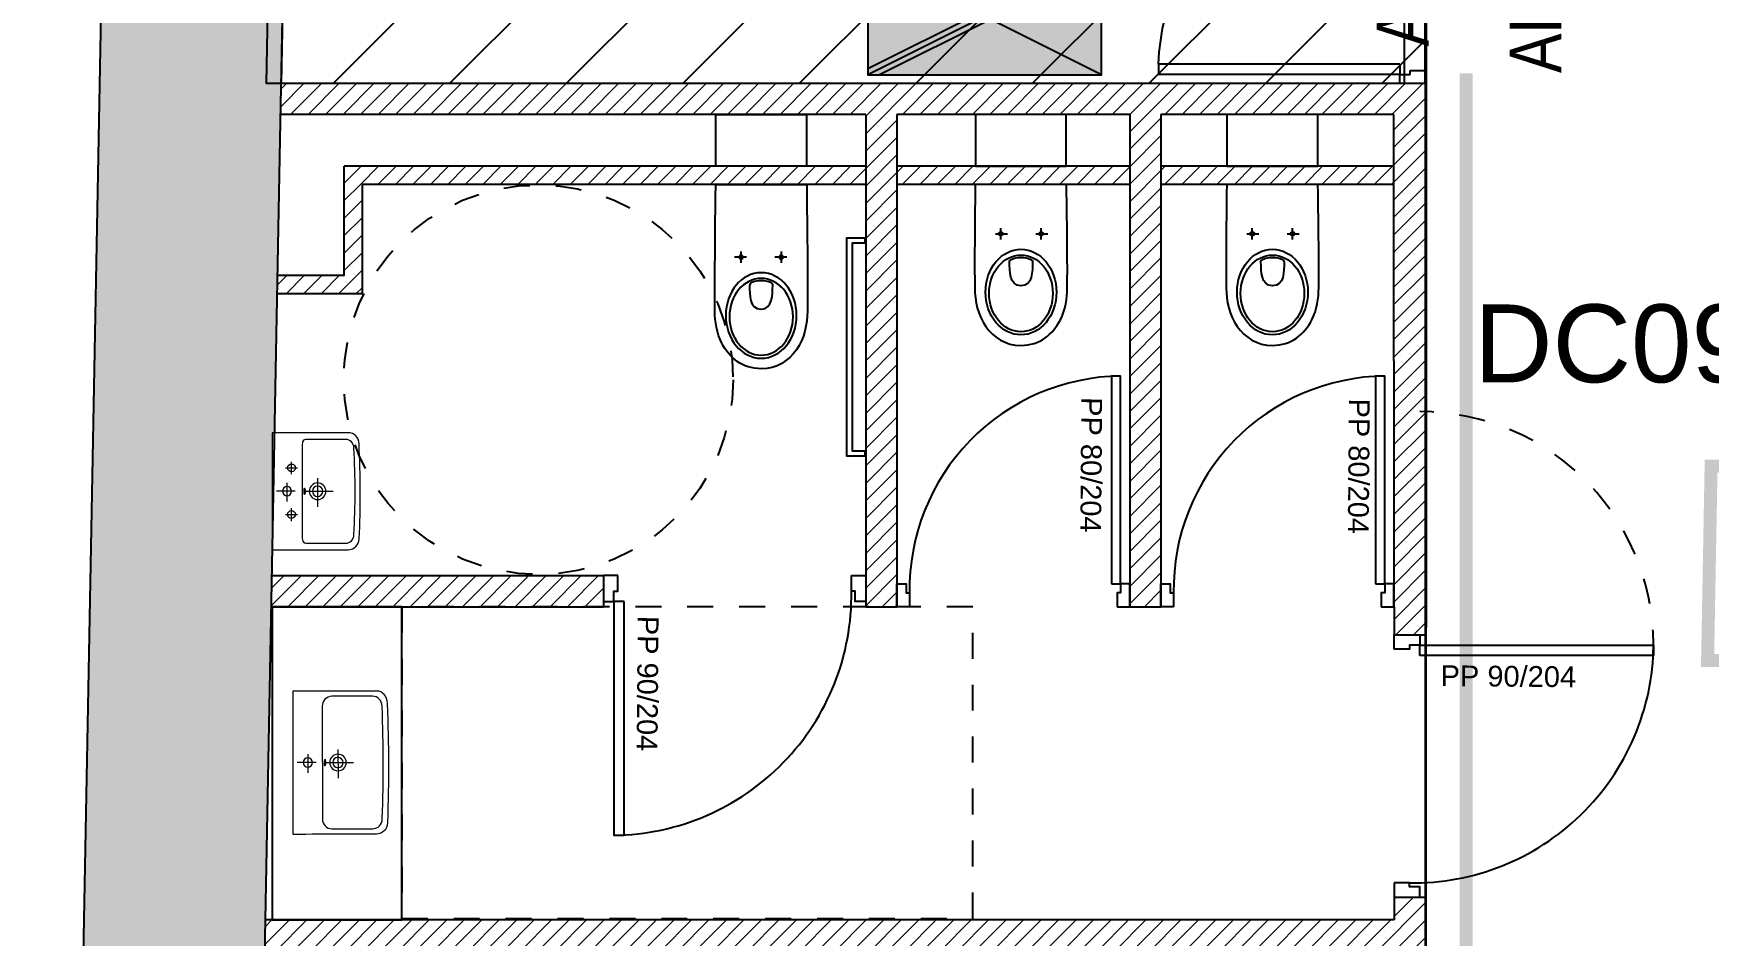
# Model space of a CAD drawing. Extents: x -28.9 to 23.3, y -8.4 to 57.6.
# Drawn here: x -16.51 to -10.06, y 3.81 to 7.28 of the extents above; entities that cross this region are included whole.
import ezdxf
from ezdxf import colors
from ezdxf.entities.mleader import LeaderData, LeaderLine
from ezdxf.math import Vec2, Vec3

# ---------------------------------------------------------------- set-up
doc = ezdxf.new("R2010")
doc.units = 0
doc.header["$LTSCALE"] = 0.001
for name, pattern in [('CACHE', [0.375, 0.25, -0.125]), ('CACHE2', [4.7625, 3.175, -1.5875]), ('CONTINU', [0]), ('DASHED', [0.75, 0.5, -0.25]), ('HIDDEN2', [0.1875, 0.125, -0.0625])]:
    doc.linetypes.add(name, pattern=pattern)
for name, color, linetype in [('01-STR_MACONNERIE_HACH', 252, 'Continuous'), ('02-CL HACH PLATRE', 6, 'Continuous'), ('A-Etiq_Mob', 7, 'Continuous'), ('A-Etiquettes', 7, 'Continuous'), ('A-legende', 7, 'Continuous'), ('A-MobilierAQ', 7, 'Continuous')]:
    doc.layers.add(name, color=color, linetype=linetype)
for name, color, linetype, true_color in [('A-Détails', 7, 'Continuous', 0x00a500), ('A-MOQUETTE', 7, 'Continuous', 0xe5ecff), ('A-PIC', 20, 'Continuous', 0xff3f00), ('A-projet', 7, 'Continuous', 0x5b6280)]:
    doc.layers.add(name, color=color, linetype=linetype, true_color=true_color)
doc.layers.add('A-portes', color=7, linetype='Continuous', lineweight=25)
doc.styles.add('ROMAND', font='romand', dxfattribs={"width": 0.7})
doc.styles.get("Standard").update_dxf_attribs({"font": 'ARIALN.TTF'})
doc.styles.add('Y_TXT_COT', font='arial.ttf', dxfattribs={"height": 0.2})

# ---------------------------------------------------------------- blocks, each defined once
blk = doc.blocks.new('WC hand 2')
at = {"linetype": 'Continuous'}
for points, knots in [([(-101.7106, 114.8236), (-101.6352, 114.8236), (-101.574, 114.7498), (-101.574, 114.6588), (-101.574, 114.6588), (-101.574, 114.5678), (-101.6352, 114.494), (-101.7106, 114.494), (-101.7106, 114.494), (-101.7861, 114.494), (-101.8472, 114.5678), (-101.8472, 114.6588), (-101.8472, 114.6588), (-101.8472, 114.7498), (-101.7861, 114.8236), (-101.7106, 114.8236)], [0, 0, 0, 0, 0.25, 0.25, 0.25, 0.25, 0.5, 0.5, 0.5, 0.5, 0.75, 0.75, 0.75, 0.75, 1, 1, 1, 1]), ([(-101.7105, 114.8642), (-101.7105, 114.8642), (-101.638, 114.8642), (-101.587, 114.8211), (-101.5589, 114.7658)], [0.5714286, 0.5714286, 0.5714286, 0.5714286, 0.5714286, 0.7142857, 0.7142857, 0.7142857, 0.7142857]), ([(-101.7106, 114.8116), (-101.6428, 114.8116), (-101.5879, 114.7454), (-101.5879, 114.6638), (-101.5879, 114.6638), (-101.5879, 114.5822), (-101.6428, 114.516), (-101.7106, 114.516), (-101.7106, 114.516), (-101.7783, 114.516), (-101.8332, 114.5822), (-101.8332, 114.6638), (-101.8332, 114.6638), (-101.8332, 114.7454), (-101.7783, 114.8116), (-101.7106, 114.8116)], [0, 0, 0, 0, 0.25, 0.25, 0.25, 0.25, 0.5, 0.5, 0.5, 0.5, 0.75, 0.75, 0.75, 0.75, 1, 1, 1, 1]), ([(-101.5589, 114.7658), (-101.5589, 114.7658), (-101.5393, 114.727), (-101.5325, 114.6818), (-101.5322, 114.6428)], [0.7142857, 0.7142857, 0.7142857, 0.7142857, 0.7142857, 0.8571429, 0.8571429, 0.8571429, 0.8571429]), ([(-101.8869, 114.2442), (-101.8869, 114.2442), (-101.8892, 114.4305), (-101.8895, 114.5368), (-101.8887, 114.6432)], [0.1428571, 0.1428571, 0.1428571, 0.1428571, 0.1428572, 0.2857143, 0.2857143, 0.2857143, 0.2857143]), ([(-101.6659, 114.5436), (-101.6658, 114.5395), (-101.6685, 114.5347), (-101.6723, 114.5331), (-101.6723, 114.5331), (-101.6843, 114.5281), (-101.6974, 114.525), (-101.7105, 114.525), (-101.7105, 114.525), (-101.7236, 114.525), (-101.7368, 114.528), (-101.7489, 114.5331), (-101.7489, 114.5331), (-101.7527, 114.5347), (-101.7554, 114.5396), (-101.7552, 114.5437), (-101.7552, 114.5437), (-101.7536, 114.5759), (-101.7566, 114.6346), (-101.7106, 114.6345), (-101.7106, 114.6345), (-101.6645, 114.6345), (-101.6665, 114.5782), (-101.6659, 114.5436)], [0, 0, 0, 0, 0.166667, 0.166667, 0.166667, 0.166667, 0.333333, 0.333333, 0.333333, 0.333333, 0.5, 0.5, 0.5, 0.5, 0.666667, 0.666667, 0.666667, 0.666667, 0.833333, 0.833333, 0.833333, 0.833333, 1, 1, 1, 1]), ([(-101.5322, 114.6428), (-101.5322, 114.6428), (-101.5314, 114.5366), (-101.5326, 114.4304), (-101.5352, 114.2442)], [0.8571429, 0.8571429, 0.8571429, 0.8571429, 0.8571429, 1, 1, 1, 1]), ([(-101.7881, 114.4416), (-101.784, 114.4416), (-101.7806, 114.4382), (-101.7806, 114.4341), (-101.7806, 114.4341), (-101.7806, 114.43), (-101.784, 114.4267), (-101.7881, 114.4267), (-101.7881, 114.4267), (-101.7922, 114.4267), (-101.7955, 114.43), (-101.7955, 114.4341), (-101.7955, 114.4341), (-101.7955, 114.4382), (-101.7922, 114.4416), (-101.7881, 114.4416)], [0, 0, 0, 0, 0.25, 0.25, 0.25, 0.25, 0.5, 0.5, 0.5, 0.5, 0.75, 0.75, 0.75, 0.75, 1, 1, 1, 1]), ([(-101.633, 114.4416), (-101.6289, 114.4416), (-101.6256, 114.4382), (-101.6256, 114.4341), (-101.6256, 114.4341), (-101.6256, 114.43), (-101.6289, 114.4267), (-101.633, 114.4267), (-101.633, 114.4267), (-101.6371, 114.4267), (-101.6405, 114.43), (-101.6405, 114.4341), (-101.6405, 114.4341), (-101.6405, 114.4382), (-101.6371, 114.4416), (-101.633, 114.4416)], [0, 0, 0, 0, 0.25, 0.25, 0.25, 0.25, 0.5, 0.5, 0.5, 0.5, 0.75, 0.75, 0.75, 0.75, 1, 1, 1, 1])]:
    blk.add_open_spline(points, degree=3, knots=knots, dxfattribs=at)
for points in [[(-101.846, 114.7909), (-101.8151, 114.8335), (-101.7716, 114.8642), (-101.7105, 114.8642)], [(-101.8887, 114.6432), (-101.8884, 114.6909), (-101.8771, 114.7482), (-101.846, 114.7909)], [(-101.5352, 114.2442), (-101.5352, 114.2442), (-101.8869, 114.2442), (-101.8869, 114.2442)]]:
    blk.add_open_spline(points, degree=3, dxfattribs=at)
at = {"linetype": 'DASHED'}
for points in [[(-101.809, 114.4339), (-101.809, 114.4339), (-101.7627, 114.4339), (-101.7627, 114.4339)], [(-101.7884, 114.4557), (-101.7884, 114.4557), (-101.7884, 114.4125), (-101.7884, 114.4125)], [(-101.6537, 114.4343), (-101.6537, 114.4343), (-101.6074, 114.4343), (-101.6074, 114.4343)], [(-101.6332, 114.4561), (-101.6332, 114.4561), (-101.6332, 114.4128), (-101.6332, 114.4128)]]:
    blk.add_open_spline(points, degree=3, dxfattribs=at)
blk = doc.blocks.new('WC HF')
blk.add_lwpolyline([(-0.1752, 0.035), (-0.1752, 0.235), (0.1752, 0.235), (0.1752, 0.035), (-0.1752, 0.035)])
at = {"rotation": 180.0036056120651}
blk.add_blockref('WC hand 2', (-101.7183, 114.2028), dxfattribs=at)
blk = doc.blocks.new('wc PMR')
for points in [[(-0.4001, 0.2411), (-0.4001, 0.2611), (-0.3501, 0.2611), (-0.3501, 1.0611), (-0.4001, 1.0611), (-0.4001, 1.0811), (-0.3301, 1.0811), (-0.3301, 0.2411), (-0.4001, 0.2411)], [(0.1752, -0.035), (0.1752, -0.235), (-0.1753, -0.235), (-0.1753, -0.035), (0.1752, -0.035)]]:
    blk.add_lwpolyline(points)
for points in [[(-0.1356, 0.6717), (-0.1047, 0.7143), (-0.0611, 0.745), (-0.0001, 0.745)], [(-0.1783, 0.5239), (-0.1779, 0.5716), (-0.1666, 0.629), (-0.1356, 0.6717)], [(-0.078, 0.3365), (-0.078, 0.3365), (-0.078, 0.2933), (-0.078, 0.2933)], [(0.0773, 0.3369), (0.0773, 0.3369), (0.0773, 0.2936), (0.0773, 0.2936)], [(-0.0985, 0.3147), (-0.0985, 0.3147), (-0.0522, 0.3147), (-0.0522, 0.3147)], [(0.0568, 0.3151), (0.0568, 0.3151), (0.1031, 0.3151), (0.1031, 0.3151)], [(0.1752, 0.035), (0.1752, 0.035), (-0.1754, 0.035), (-0.1754, 0.035)]]:
    blk.add_open_spline(points, degree=3)
for points, knots in [([(-0.0001, 0.745), (-0.0001, 0.745), (0.0724, 0.7449), (0.1234, 0.7019), (0.1515, 0.6466)], [0.5714286, 0.5714286, 0.5714286, 0.5714286, 0.5714286, 0.7142857, 0.7142857, 0.7142857, 0.7142857]), ([(-0.0002, 0.7044), (0.0752, 0.7044), (0.1364, 0.6306), (0.1364, 0.5396), (0.1364, 0.5396), (0.1364, 0.4486), (0.0753, 0.3748), (-0.0002, 0.3748), (-0.0002, 0.3748), (-0.0756, 0.3748), (-0.1368, 0.4486), (-0.1368, 0.5396), (-0.1368, 0.5396), (-0.1368, 0.6306), (-0.0756, 0.7044), (-0.0002, 0.7044)], [0, 0, 0, 0, 0.25, 0.25, 0.25, 0.25, 0.5, 0.5, 0.5, 0.5, 0.75, 0.75, 0.75, 0.75, 1, 1, 1, 1]), ([(-0.0001, 0.6924), (0.0676, 0.6924), (0.1225, 0.6262), (0.1225, 0.5446), (0.1225, 0.5446), (0.1225, 0.463), (0.0676, 0.3968), (-0.0001, 0.3968), (-0.0001, 0.3968), (-0.0678, 0.3968), (-0.1227, 0.463), (-0.1228, 0.5446), (-0.1228, 0.5446), (-0.1228, 0.6262), (-0.0678, 0.6924), (-0.0001, 0.6924)], [0, 0, 0, 0, 0.25, 0.25, 0.25, 0.25, 0.5, 0.5, 0.5, 0.5, 0.75, 0.75, 0.75, 0.75, 1, 1, 1, 1]), ([(0.1515, 0.6466), (0.1515, 0.6466), (0.1711, 0.6078), (0.178, 0.5626), (0.1783, 0.5236)], [0.7142857, 0.7142857, 0.7142857, 0.7142857, 0.7142857, 0.8571429, 0.8571429, 0.8571429, 0.8571429]), ([(-0.1754, 0.035), (-0.1754, 0.035), (-0.1787, 0.3113), (-0.1791, 0.4176), (-0.1783, 0.5239)], [0.1428571, 0.1428571, 0.1428571, 0.1428571, 0.1428572, 0.2857143, 0.2857143, 0.2857143, 0.2857143]), ([(0.1783, 0.5236), (0.1783, 0.5236), (0.179, 0.4174), (0.1779, 0.3112), (0.1752, 0.035)], [0.8571429, 0.8571429, 0.8571429, 0.8571429, 0.8571429, 1, 1, 1, 1]), ([(0.0445, 0.4244), (0.0446, 0.4203), (0.0419, 0.4154), (0.0382, 0.4139), (0.0382, 0.4139), (0.0262, 0.4089), (0.013, 0.4058), (0, 0.4058), (0, 0.4058), (-0.0131, 0.4058), (-0.0264, 0.4088), (-0.0385, 0.4139), (-0.0385, 0.4139), (-0.0423, 0.4155), (-0.045, 0.4204), (-0.0447, 0.4245), (-0.0447, 0.4245), (-0.0432, 0.4567), (-0.0461, 0.5154), (-0.0001, 0.5153), (-0.0001, 0.5153), (0.0459, 0.5153), (0.0439, 0.459), (0.0445, 0.4244)], [0, 0, 0, 0, 0.166667, 0.166667, 0.166667, 0.166667, 0.333333, 0.333333, 0.333333, 0.333333, 0.5, 0.5, 0.5, 0.5, 0.666667, 0.666667, 0.666667, 0.666667, 0.833333, 0.833333, 0.833333, 0.833333, 1, 1, 1, 1]), ([(-0.0776, 0.3223), (-0.0735, 0.3223), (-0.0702, 0.319), (-0.0702, 0.3149), (-0.0702, 0.3149), (-0.0702, 0.3108), (-0.0735, 0.3074), (-0.0776, 0.3074), (-0.0776, 0.3074), (-0.0817, 0.3074), (-0.0851, 0.3108), (-0.0851, 0.3149), (-0.0851, 0.3149), (-0.0851, 0.319), (-0.0817, 0.3223), (-0.0776, 0.3223)], [0, 0, 0, 0, 0.25, 0.25, 0.25, 0.25, 0.5, 0.5, 0.5, 0.5, 0.75, 0.75, 0.75, 0.75, 1, 1, 1, 1]), ([(0.0775, 0.3223), (0.0816, 0.3223), (0.0849, 0.319), (0.0849, 0.3149), (0.0849, 0.3149), (0.0849, 0.3108), (0.0816, 0.3074), (0.0775, 0.3074), (0.0775, 0.3074), (0.0733, 0.3074), (0.07, 0.3108), (0.07, 0.3149), (0.07, 0.3149), (0.07, 0.319), (0.0733, 0.3223), (0.0775, 0.3223)], [0, 0, 0, 0, 0.25, 0.25, 0.25, 0.25, 0.5, 0.5, 0.5, 0.5, 0.75, 0.75, 0.75, 0.75, 1, 1, 1, 1])]:
    blk.add_open_spline(points, degree=3, knots=knots)
blk = doc.blocks.new('Xref-R1-2018-11')
at = {"layer": '01-STR_MACONNERIE_HACH'}
h = blk.add_hatch(color=256, dxfattribs=at)
h.dxf.hatch_style = 1
h.paths.add_polyline_path([(-9.9079, 6.5986), (-9.8547, 6.5982), (-9.8543, 6.6582), (-9.9043, 6.6585), (-9.9023, 6.9761), (-10.8947, 6.9824), (-10.8967, 6.6649), (-10.9467, 6.6652), (-10.9471, 6.6052), (-10.8943, 6.6049), (-10.8705, 6.3609), (-9.9349, 6.3549)])
h.paths.add_polyline_path([(-6.9594, 6.9572), (-8.5844, 6.9676), (-8.5864, 6.6501), (-8.6364, 6.6504), (-8.6368, 6.5904), (-8.5841, 6.5901), (-8.5602, 6.3461), (-6.992, 6.3361), (-6.965, 6.5797), (-6.9118, 6.5794), (-6.9114, 6.6394), (-6.9614, 6.6397)])
h.paths.add_polyline_path([(-3.9843, 6.9382), (-5.6415, 6.9488), (-5.6435, 6.6313), (-5.6935, 6.6316), (-5.6939, 6.5716), (-5.6412, 6.5713), (-5.6173, 6.3273), (-4.0169, 6.317), (-3.99, 6.5607), (-3.9367, 6.5604), (-3.9364, 6.6204), (-3.9864, 6.6207)])
h.paths.add_polyline_path([(-1.6714, 6.9234), (-2.6665, 6.9298), (-2.6685, 6.6123), (-2.7185, 6.6126), (-2.7189, 6.5526), (-2.6661, 6.5522), (-2.6423, 6.3082), (-1.704, 6.3022), (-1.677, 6.5459), (-1.6238, 6.5456), (-1.6234, 6.6056), (-1.6734, 6.6059)])
h.paths.add_polyline_path([(1.2391, 6.9048), (-0.3535, 6.915), (-0.3555, 6.5975), (-0.4055, 6.5978), (-0.4059, 6.5378), (-0.3532, 6.5375), (-0.3294, 6.2934), (1.2351, 6.2834), (1.2366, 6.5273), (1.2866, 6.527), (1.287, 6.587), (1.237, 6.5873)])
h.paths.add_polyline_path([(4.2613, 4.563), (4.0393, 4.878), (3.7941, 4.7052), (3.7437, 4.6696), (3.4414, 4.4566), (3.7374, 4.0365), (4.1422, 3.9277), (4.1734, 4.0436), (4.1251, 4.0566)])
h.paths.add_polyline_path([(6.4828, 4.6253), (6.3626, 4.8262), (6.4048, 4.8588), (6.368, 4.9062), (6.3372, 4.8824), (6.2044, 5.0537), (5.3291, 4.3754), (5.2181, 4.3882), (5.0613, 3.8049), (5.013, 3.8178), (4.9819, 3.702), (5.2116, 3.6402)])
edge = h.paths.add_edge_path()
edge.add_line((8.8998, 6.4983), (8.8988, 6.5))
edge.add_line((8.8988, 6.5), (11.0135, 3.6771))
edge.add_arc((11.3803, 2.3662), 1.3612, 46.88516, 105.63257, ccw=False)
edge.add_line((12.3107, 3.3599), (9.1783, 7.5308))
edge.add_line((9.1783, 7.5308), (8.6276, 7.1267))
edge.add_line((8.6276, 7.1267), (8.7221, 7.0047))
edge.add_line((8.7221, 7.0047), (7.5965, 6.1325))
edge.add_line((7.5965, 6.1325), (7.7293, 5.9611))
edge.add_line((7.7293, 5.9611), (7.698, 5.9369))
edge.add_line((7.698, 5.9369), (7.7348, 5.8895))
edge.add_line((7.7348, 5.8895), (7.7825, 5.9264))
edge.add_line((7.7825, 5.9264), (7.947, 5.7599))
edge.add_line((7.947, 5.7599), (8.5107, 6.1968))
edge.add_line((8.5107, 6.1968), (8.5095, 6.1984))
edge.add_line((8.5095, 6.1984), (8.5108, 6.1969))
edge.add_line((8.5108, 6.1969), (8.8998, 6.4983))
edge = h.paths.add_edge_path()
edge.add_line((12.594, 2.9826), (12.3107, 3.3599))
edge.add_arc((11.3803, 2.3662), 1.3612, 46.88516, 105.63257)
edge.add_line((11.0135, 3.6771), (12.5352, 1.6457))
edge.add_arc((11.3803, 2.3662), 1.3612, 328.04267, 359.26904)
edge.add_arc((11.3803, 2.3662), 1.3612, 359.26904, 386.92775)
edge = h.paths.add_edge_path()
edge.add_arc((11.3803, 2.3662), 1.3612, -0.73096, 26.92775, ccw=False)
edge.add_arc((11.3803, 2.3662), 1.3612, 328.04267, 359.26904, ccw=False)
edge.add_line((12.5352, 1.6457), (16.884, -4.1595))
edge.add_line((16.884, -4.1595), (16.1904, -4.6804))
edge.add_line((16.1904, -4.6804), (16.2944, -4.8341))
edge.add_line((16.2944, -4.8341), (16.2458, -4.8706))
edge.add_line((16.2458, -4.8706), (16.2818, -4.9185))
edge.add_line((16.2818, -4.9185), (16.3361, -4.8777))
edge.add_line((16.3361, -4.8777), (16.4203, -4.9898))
edge.add_line((16.4203, -4.9898), (16.932, -4.6055))
edge.add_line((16.932, -4.6055), (17.1197, -4.6902))
edge.add_line((17.1197, -4.6902), (17.9104, -4.0965))
edge.add_line((17.9104, -4.0965), (12.594, 2.9826))
h.paths.add_polyline_path([(14.898, -6.1331), (15.4052, -5.7522), (15.321, -5.6401), (15.3753, -5.5993), (15.3393, -5.5513), (15.2911, -5.5876), (15.286, -5.5815), (15.1725, -5.4448), (14.0287, -6.3038), (14.155, -6.4832), (14.1064, -6.5197), (14.1425, -6.5676), (14.1968, -6.5268), (14.3689, -6.7561), (14.4424, -6.7009), (14.4957, -6.772), (14.616, -6.6817), (14.6553, -6.734), (14.8855, -6.5612), (14.7928, -6.4377), (14.9377, -6.3289)])
h.paths.add_polyline_path([(13.3381, -7.6413), (13.2848, -7.5703), (13.409, -7.477), (13.2369, -7.2477), (13.2912, -7.2069), (13.2552, -7.159), (13.207, -7.1952), (13.0693, -7.0231), (12.0278, -7.8065), (12.1544, -7.9862), (12.1058, -8.0227), (12.1418, -8.0707), (12.1962, -8.0299), (12.3681, -8.2587), (12.5358, -8.1328), (12.5892, -8.2038), (12.8542, -8.0048), (12.8935, -8.0571), (13.1093, -7.8951), (13.07, -7.8427)])
h.paths.add_polyline_path([(11.2287, -8.7564), (11.283, -8.7156), (11.247, -8.6676), (11.1988, -8.7039), (11.06, -8.5304), (10.0749, -9.2731), (10.0749, -9.2731), (10.0653, -9.2803), (10.1905, -9.4582), (10.1199, -9.5112), (10.156, -9.5592), (10.2103, -9.5184), (10.3836, -9.7491), (10.5241, -9.6436), (10.5775, -9.7146), (10.8405, -9.5171), (10.8798, -9.5694), (11.0956, -9.4074), (11.0563, -9.355), (11.3304, -9.1492), (11.277, -9.0781), (11.4006, -8.9853)])
h.paths.add_polyline_path([(9.2725, -10.5835), (9.4124, -10.4784), (9.2391, -10.2477), (9.2934, -10.2069), (9.2574, -10.1589), (9.1872, -10.2117), (9.0513, -10.0418), (8.1252, -10.7373), (8.2507, -10.9182), (8.1842, -10.9682), (8.2202, -11.0161), (8.2746, -10.9753), (8.4463, -11.204), (8.5752, -11.1071), (8.6286, -11.1782), (8.8718, -10.9956), (8.9111, -11.0479), (9.1269, -10.8859), (9.0876, -10.8335), (9.3259, -10.6545)])
h.paths.add_polyline_path([(7.3912, -11.9963), (7.5006, -11.9142), (7.3289, -11.6855), (7.3832, -11.6448), (7.3472, -11.5968), (7.281, -11.6465), (7.1435, -11.4746), (6.3233, -12.0905), (6.4525, -12.2767), (6.3735, -12.3361), (6.4095, -12.384), (6.4638, -12.3433), (6.6317, -12.5667), (6.6939, -12.52), (6.7473, -12.5911), (6.9904, -12.4085), (7.0298, -12.4608), (7.2456, -12.2987), (7.2062, -12.2464), (7.4446, -12.0674)])
h.paths.add_polyline_path([(5.6249, -13.3229), (5.6781, -13.2829), (5.5103, -13.0594), (5.5646, -13.0186), (5.5286, -12.9706), (5.4496, -13.0299), (5.308, -12.853), (5.0721, -13.0302), (4.5022, -13.0229), (4.4995, -13.2355), (4.4495, -13.2349), (4.4488, -13.2949), (4.4987, -13.2955), (4.4948, -13.6023), (4.7391, -13.6054), (4.7378, -13.704), (4.8992, -13.7061), (4.8984, -13.7758), (5.2994, -13.7809), (5.621, -13.5394), (5.6048, -13.469), (5.6878, -13.4067)])
h.paths.add_polyline_path([(3.3163, -13.0078), (2.4349, -12.9966), (2.4323, -13.1997), (2.3823, -13.1991), (2.3816, -13.2591), (2.4315, -13.2597), (2.4275, -13.5759), (2.5342, -13.5773), (2.5334, -13.6459), (2.7266, -13.6484), (2.7258, -13.7117), (2.9974, -13.7152), (2.9982, -13.6518), (3.1803, -13.6542), (3.1811, -13.5855), (3.3089, -13.5871), (3.3128, -13.2804), (3.3628, -13.281), (3.3636, -13.221), (3.3136, -13.2204)])
h.paths.add_polyline_path([(1.2489, -12.9814), (-0.6014, -12.9578), (-0.6289, -13.1654), (-0.697, -13.1645), (-0.6964, -13.2245), (-0.6478, -13.2251), (-0.6518, -13.5366), (-0.6146, -13.5371), (-0.6155, -13.6057), (-0.4283, -13.6081), (-0.4291, -13.6715), (-0.1553, -13.675), (-0.1545, -13.6116), (0.0332, -13.614), (0.0345, -13.5097), (0.5318, -13.516), (0.5305, -13.6204), (0.7014, -13.6225), (0.7006, -13.6859), (0.9641, -13.6893), (0.9649, -13.6259), (1.1422, -13.6282), (1.1431, -13.5595), (1.2416, -13.5608), (1.2456, -13.2446), (1.2956, -13.2452), (1.2963, -13.1852), (1.2464, -13.1846)])
h.paths.add_polyline_path([(-2.051, -12.9393), (-2.894, -12.9286), (-2.9234, -13.1503), (-2.9915, -13.1494), (-2.9923, -13.2094), (-2.9423, -13.21), (-2.9461, -13.5073), (-2.8104, -13.5091), (-2.8113, -13.5777), (-2.6251, -13.5801), (-2.6259, -13.6435), (-2.3569, -13.6469), (-2.3561, -13.5835), (-2.1592, -13.586), (-2.1583, -13.5174), (-2.0358, -13.519), (-2.0318, -13.2075), (-1.9629, -13.2084), (-1.9621, -13.1484), (-2.0288, -13.1475)])
h.paths.add_polyline_path([(-4.3499, -13.1921), (-4.2574, -13.1933), (-4.2566, -13.1333), (-4.3233, -13.1324), (-4.347, -12.91), (-5.9186, -12.89), (-5.9511, -13.1353), (-6.0192, -13.1344), (-6.02, -13.1944), (-5.97, -13.195), (-5.9717, -13.3223), (-5.41, -13.3295), (-5.4119, -13.4759), (-5.3505, -13.4767), (-5.3516, -13.5665), (-5.099, -13.5697), (-5.1, -13.6461), (-4.784, -13.6502), (-4.7831, -13.5737), (-4.5202, -13.5771), (-4.519, -13.4873), (-4.3537, -13.4894)])
h.paths.add_polyline_path([(-10.3349, -12.8336), (-11.1808, -12.8229), (-11.2133, -13.0681), (-11.2814, -13.0673), (-11.2822, -13.1273), (-11.2323, -13.1279), (-11.2362, -13.4341), (-11.0899, -13.436), (-11.0909, -13.5137), (-10.8922, -13.5162), (-10.893, -13.5758), (-10.6219, -13.5792), (-10.6211, -13.5197), (-10.4225, -13.5222), (-10.4215, -13.4445), (-10.2967, -13.4461), (-10.2928, -13.1399), (-10.2428, -13.1405), (-10.242, -13.0805), (-10.3087, -13.0797)])
edge = h.paths.add_edge_path()
edge.add_line((2.5716, 5.6909), (3.1695, 6.1123))
edge.add_line((3.1695, 6.1123), (3.0138, 6.3333))
edge.add_arc((1.8436, 5.4114), 1.4897, 38.23232, 77.61848)
edge.add_line((2.1631, 6.8664), (2.163, 6.8989))
edge.add_line((2.163, 6.8989), (1.9782, 6.9001))
edge.add_line((1.9782, 6.9001), (1.9761, 6.5826))
edge.add_line((1.9761, 6.5826), (1.9261, 6.5829))
edge.add_line((1.9261, 6.5829), (1.9257, 6.5229))
edge.add_line((1.9257, 6.5229), (1.9757, 6.5226))
edge.add_line((1.9757, 6.5226), (1.9742, 6.2787))
edge.add_line((1.9742, 6.2787), (2.1582, 6.2775))
edge.add_line((2.1582, 6.2775), (2.5716, 5.6909))
h.paths.add_polyline_path([(-13.5351, -3.4062), (-13.5351, -4.4062)], flags=17)
h.paths.add_polyline_path([(-13.5351, -3.4062), (-12.9038, -3.4062), (-12.8388, 0.0746), (-12.8359, 0.23), (-12.8289, 0.6049), (-12.8252, 0.8044), (-12.7212, 6.3727), (-12.2452, 6.3697), (-12.2182, 6.6133), (-12.165, 6.613), (-12.1646, 6.673), (-12.2146, 6.6733), (-12.2125, 6.9908), (-12.9153, 6.9953), (-12.913, 7.3501), (-13.403, 7.3532), (-13.7905, -13.4015), (-13.2871, -13.4079), (-13.2881, -13.4856), (-13.1001, -13.488), (-13.1009, -13.5476), (-12.8417, -13.5509), (-12.8117, -13.4917), (-12.6419, -13.4939), (-12.6405, -13.3837), (-12.6008, -13.3842), (-12.5973, -13.1105), (-12.5473, -13.1111), (-12.5465, -13.0511), (-12.6132, -13.0503), (-12.6395, -12.8042), (-13.0792, -12.7986), (-12.9225, -4.4062), (-13.5351, -4.4062)])
at = {"layer": '02-CL HACH PLATRE', "lineweight": 13, "transparency": 33554687}
h = blk.add_hatch(dxfattribs=at)
h.set_pattern_fill('ANSI31', color=256, scale=0.015)
h.paths.add_polyline_path([(-8.4282, 0.2228), (-8.5487, 0.2228), (-11.2256, 0.2228), (-11.2272, 0.1028), (-11.162, 0.1028), (-11.162, 0.1028), (-10.8116, 0.1028), (-10.5842, 0.1028), (-10.5842, -1.794), (-10.4642, -1.794), (-10.4642, -0.1672), (-10.4642, 0.1028), (-9.5664, 0.1028), (-9.5664, -1.794), (-9.4464, -1.794), (-9.4464, -0.1672), (-9.4464, 0.1028), (-9.1926, 0.1028), (-9.1926, 0.1028), (-8.8421, 0.1028), (-8.5487, 0.1028), (-8.5485, -1.794), (-8.5485, -1.9021), (-8.4485, -1.9021), (-8.4282, -1.9021)])
h.paths.add_polyline_path([(-11.2256, 0.2228), (-12.836, 0.2228), (-12.8381, 0.1028), (-11.2272, 0.1028)])
h = blk.add_hatch(dxfattribs=at)
h.set_pattern_fill('ANSI31', color=256, scale=0.015)
edge = h.paths.add_edge_path()
edge.add_spline(control_points=[(-10.1621, -0.1672), (-10.1621, -0.1672), (-10.1621, -0.1672), (-10.1621, -0.1672), (-10.1621, -0.1672)], knot_values=[0.142857, 0.142857, 0.142857, 0.142857, 0.142859, 0.14286, 0.14286, 0.14286, 0.14286], degree=3, periodic=0)
edge.add_spline(control_points=[(-10.1621, -0.1672), (-10.1621, -0.1672), (-10.0742, -0.1672), (-9.9863, -0.1672)], knot_values=[0.071429, 0.071429, 0.071429, 0.071429, 0.142857, 0.142857, 0.142857, 0.142857], degree=3, periodic=0)
edge.add_line((-10.1603, -0.1672), (-9.5664, -0.1672))
edge.add_line((-9.5664, -0.1672), (-9.5664, -0.0972))
edge.add_line((-9.5664, -0.0972), (-10.4642, -0.0972))
edge.add_line((-10.4642, -0.0972), (-10.4642, -0.1672))
edge.add_line((-10.4642, -0.1672), (-10.1621, -0.1672))
h.paths.add_polyline_path([(-10.5842, -0.0972), (-10.8116, -0.0972), (-10.8116, -0.0972), (-11.1621, -0.0972), (-11.2297, -0.0972), (-11.2306, -0.1672), (-10.5842, -0.1672)])
h.paths.add_polyline_path([(-8.5486, -0.0972), (-9.4464, -0.0972), (-9.4464, -0.1672), (-8.5486, -0.1672)])
h.paths.add_polyline_path([(-12.5933, -0.0972), (-12.5933, -0.1672), (-11.2306, -0.1672), (-11.2297, -0.0972)])
h = blk.add_hatch(dxfattribs=at)
h.set_pattern_fill('ANSI31', color=256, scale=0.015)
h.paths.add_polyline_path([(-12.5233, -0.1672), (-12.5933, -0.1672), (-12.5933, -0.5172), (-12.8499, -0.5172), (-12.8512, -0.5872), (-12.5233, -0.5872)])
h = blk.add_hatch(dxfattribs=at)
h.set_pattern_fill('ANSI31', color=256, scale=0.015)
h.paths.add_polyline_path([(-11.5942, -1.674), (-12.8715, -1.674), (-12.8737, -1.794), (-11.5942, -1.794)])
h = blk.add_hatch(dxfattribs=at)
h.set_pattern_fill('ANSI31', color=256, scale=0.015)
h.paths.add_polyline_path([(-8.4282, -2.9121), (-8.5485, -2.9121), (-8.5485, -3.0001), (-11.2668, -3.0001), (-11.2683, -3.1201), (-8.5485, -3.1201), (-8.5485, -3.2472), (-8.4485, -3.2472), (-8.4283, -3.2472)])
h.paths.add_polyline_path([(-11.2668, -3.0001), (-12.3715, -3.0001), (-12.8962, -3.0001), (-12.8985, -3.1188), (-12.8985, -3.1201), (-11.2683, -3.1201)])
for p, q in [((-13.403, 7.3532), (-13.7905, -13.4015)), ((-12.836, 0.2228), (-8.4282, 0.2228)), ((-8.5487, 0.2228), (-8.4287, 0.2228)), ((-8.5082, 0.2228), (-8.4282, 0.2228)), ((-8.4282, 0.2228), (-8.4282, -1.794)), ((-8.4282, 0.2228), (-8.4282, -1.1359)), ((-8.4282, 0.2228), (-8.4282, 0.1028)), ((-12.9038, -3.4062), (-12.8388, 0.0746)), ((-10.5842, 0.1028), (-12.8383, 0.1028)), ((-9.5664, 0.1028), (-10.4642, 0.1028)), ((-8.5487, 0.1028), (-9.4464, 0.1028)), ((-8.5485, -1.794), (-8.5487, 0.1028)), ((-10.5842, -0.0972), (-12.5933, -0.0972)), ((-9.5664, -0.0972), (-10.4642, -0.0972)), ((-8.5487, -0.0972), (-9.4464, -0.0972)), ((-10.5842, -0.1672), (-12.5233, -0.1672)), ((-9.5664, -0.1672), (-10.4642, -0.1672)), ((-8.5477, -0.1672), (-9.4464, -0.1672))]:
    blk.add_line(p, q)
blk.add_lwpolyline([(-12.8388, 0.0746), (-12.8252, 0.8044)])
at = {"linetype": 'Continuous'}
for points in [[(-10.5842, 0.1028), (-10.5842, -1.794)], [(-10.4642, 0.1028), (-10.4642, -1.794)], [(-9.5664, 0.1028), (-9.5664, -1.794)], [(-9.4464, 0.1028), (-9.4464, -1.794)], [(-12.8499, -0.5172), (-12.5933, -0.5172), (-12.5933, -0.0972), (-12.5933, -0.0972)], [(-12.8512, -0.5872), (-12.5233, -0.5872), (-12.5233, -0.1672)], [(-12.8715, -1.674), (-11.5942, -1.674)], [(-11.5942, -1.674), (-11.5942, -1.794)], [(-12.8715, -1.794), (-11.5942, -1.794)], [(-12.3715, -1.794), (-12.8715, -1.794), (-12.8715, -3.0001), (-12.3715, -3.0001), (-12.3715, -1.794)], [(-10.5842, -1.794), (-10.4642, -1.794)], [(-9.5664, -1.794), (-9.4464, -1.794)], [(-8.5485, -1.794), (-8.5485, -1.9021)], [(-8.4282, -1.794), (-8.4282, -1.9021)], [(-8.5485, -1.9021), (-8.4282, -1.9021)], [(-8.5485, -2.9121), (-8.5485, -3.0001)], [(-8.5485, -2.9121), (-8.4282, -2.9121)], [(-8.4282, -2.9121), (-8.4283, -3.2472)], [(-8.5485, -3.0001), (-12.8962, -3.0001)]]:
    blk.add_lwpolyline(points, dxfattribs=at)
at = {"linetype": 'CONTINU'}
for points in [[(-9.6376, -1.7051), (-9.602, -1.7051), (-9.602, -0.9051), (-9.6376, -0.9051)], [(-8.6198, -1.7051), (-8.5842, -1.7051), (-8.5842, -0.9051), (-8.6198, -0.9051)], [(-11.5392, -1.674), (-11.5942, -1.674), (-11.5942, -1.774), (-11.5542, -1.774), (-11.5542, -1.734), (-11.5392, -1.734), (-11.5392, -1.674)], [(-10.6392, -1.674), (-10.5842, -1.674), (-10.5842, -1.774), (-10.6242, -1.774), (-10.6242, -1.734), (-10.6392, -1.734), (-10.6392, -1.674)], [(-10.4153, -1.794), (-10.4642, -1.794), (-10.4642, -1.7051), (-10.4287, -1.7051), (-10.4287, -1.7407), (-10.4153, -1.7407), (-10.4153, -1.794)], [(-9.6153, -1.794), (-9.5664, -1.794), (-9.5664, -1.7051), (-9.602, -1.7051), (-9.602, -1.7407), (-9.6153, -1.7407), (-9.6153, -1.794)], [(-9.3976, -1.794), (-9.4464, -1.794), (-9.4464, -1.7051), (-9.4109, -1.7051), (-9.4109, -1.7407), (-9.3976, -1.7407), (-9.3976, -1.794)], [(-8.5976, -1.794), (-8.5487, -1.794), (-8.5487, -1.7051), (-8.5842, -1.7051), (-8.5842, -1.7407), (-8.5976, -1.7407), (-8.5976, -1.794)], [(-11.5142, -1.774), (-11.5542, -1.774), (-11.5542, -2.674), (-11.5142, -2.674)], [(-8.5485, -1.9571), (-8.5485, -1.9021), (-8.4485, -1.9021), (-8.4485, -1.9421), (-8.4885, -1.9421), (-8.4885, -1.9571), (-8.5485, -1.9571)], [(-8.4485, -1.9821), (-8.4485, -1.9421), (-7.5485, -1.9421), (-7.5485, -1.9821)], [(-8.5485, -2.8571), (-8.5485, -2.9121), (-8.4485, -2.9121), (-8.4485, -2.8721), (-8.4885, -2.8721), (-8.4885, -2.8571), (-8.5485, -2.8571)]]:
    blk.add_lwpolyline(points, close=True, dxfattribs=at)
at = {"color": 6, "linetype": 'HIDDEN2'}
blk.add_lwpolyline([(-12.3715, -2.994), (-10.1715, -2.994), (-10.1715, -1.794), (-12.3715, -1.794), (-12.3715, -2.994)], dxfattribs=at)
blk.add_circle((-11.8452, -0.9192), 0.75, dxfattribs=at)
at = {"linetype": 'CONTINU'}
for centre, radius, start, end in [((-9.5924, -1.728), 0.823, 90.66487, 180.8794), ((-8.5747, -1.728), 0.823, 90.66487, 180.8794), ((-11.565, -1.7482), 0.9259, 270.66487, 0.8794), ((-8.4742, -1.9314), 0.9259, 269.1206, 359.33513)]:
    blk.add_arc(centre, radius, start, end, dxfattribs=at)
at = {"linetype": 'HIDDEN2', "ltscale": 1.2}
blk.add_arc((-8.4485, -1.9421), 0.9, 357.45268, 90, dxfattribs=at)
at = {"lineweight": 18}
for centre, major_axis in [((-12.7964, -1.259), (-0.015, 0)), ((-12.7966, -1.4384), (0, -0.015))]:
    blk.add_ellipse(centre, major_axis=major_axis, ratio=1, dxfattribs=at)
for points, knots in [([(-12.8715, -1.574), (-12.8715, -1.574), (-12.8715, -1.1238), (-12.8715, -1.1238), (-12.8715, -1.1238), (-12.8715, -1.1238), (-12.5783, -1.1237), (-12.5783, -1.1237), (-12.5783, -1.1237), (-12.5552, -1.1237), (-12.5363, -1.1416), (-12.5363, -1.1653), (-12.5363, -1.1653), (-12.5298, -1.2876), (-12.5296, -1.41), (-12.5358, -1.5324), (-12.5358, -1.5324), (-12.537, -1.5555), (-12.555, -1.574), (-12.5784, -1.574), (-12.5784, -1.574), (-12.5784, -1.574), (-12.8715, -1.574), (-12.8715, -1.574)], [0, 0, 0, 0, 0.142857, 0.142857, 0.142857, 0.142867, 0.285714, 0.285714, 0.285714, 0.285724, 0.428571, 0.428571, 0.428571, 0.428581, 0.571429, 0.571429, 0.571429, 0.571439, 0.714286, 0.714286, 0.714286, 0.714296, 1, 1, 1, 1]), ([(-12.7556, -1.5313), (-12.7556, -1.5313), (-12.7556, -1.1711), (-12.7556, -1.1711), (-12.7556, -1.1711), (-12.7556, -1.1506), (-12.7484, -1.1491), (-12.7332, -1.1491), (-12.7332, -1.1491), (-12.7332, -1.1491), (-12.5877, -1.1491), (-12.5877, -1.1491), (-12.5877, -1.1491), (-12.5702, -1.1491), (-12.557, -1.1642), (-12.556, -1.1824), (-12.556, -1.1824), (-12.55, -1.2936), (-12.55, -1.4048), (-12.556, -1.516), (-12.556, -1.516), (-12.557, -1.5342), (-12.5702, -1.5491), (-12.5877, -1.5491), (-12.5877, -1.5491), (-12.5877, -1.5491), (-12.7347, -1.5491), (-12.7347, -1.5491), (-12.7347, -1.5491), (-12.7412, -1.5491), (-12.7556, -1.5495), (-12.7556, -1.5313)], [0, 0, 0, 0, 0.111111, 0.111111, 0.111111, 0.111121, 0.222222, 0.222222, 0.222222, 0.222232, 0.333333, 0.333333, 0.333333, 0.333343, 0.444444, 0.444444, 0.444444, 0.444454, 0.555556, 0.555556, 0.555556, 0.555566, 0.666667, 0.666667, 0.666667, 0.666677, 0.777778, 0.777778, 0.777778, 0.777788, 1, 1, 1, 1]), ([(-12.826, -1.3363), (-12.8192, -1.3295), (-12.8081, -1.3295), (-12.8013, -1.3363), (-12.8013, -1.3363), (-12.7945, -1.3431), (-12.7945, -1.3542), (-12.8013, -1.3611), (-12.8013, -1.3611), (-12.8081, -1.3679), (-12.8192, -1.3679), (-12.826, -1.3611), (-12.826, -1.3611), (-12.8329, -1.3542), (-12.8329, -1.3431), (-12.826, -1.3363)], [0, 0, 0, 0, 0.2, 0.2, 0.2, 0.20001, 0.4, 0.4, 0.4, 0.40001, 0.6, 0.6, 0.6, 0.60001, 1, 1, 1, 1]), ([(-12.7496, -1.3487), (-12.7496, -1.3422), (-12.748, -1.337), (-12.746, -1.3372), (-12.746, -1.3372), (-12.7441, -1.3373), (-12.7426, -1.3428), (-12.7427, -1.3493), (-12.7427, -1.3493), (-12.7427, -1.3558), (-12.7444, -1.361), (-12.7463, -1.3608), (-12.7463, -1.3608), (-12.7482, -1.3607), (-12.7497, -1.3552), (-12.7496, -1.3487)], [0, 0, 0, 0, 0.2, 0.2, 0.2, 0.20001, 0.4, 0.4, 0.4, 0.40001, 0.6, 0.6, 0.6, 0.60001, 1, 1, 1, 1]), ([(-12.728, -1.3489), (-12.728, -1.3313), (-12.7137, -1.317), (-12.6961, -1.317), (-12.6961, -1.317), (-12.6785, -1.317), (-12.6642, -1.3313), (-12.6642, -1.3489), (-12.6642, -1.3489), (-12.6642, -1.3666), (-12.6785, -1.3809), (-12.6961, -1.3809), (-12.6961, -1.3809), (-12.7137, -1.3809), (-12.728, -1.3666), (-12.728, -1.3489)], [0, 0, 0, 0, 0.2, 0.2, 0.2, 0.20001, 0.4, 0.4, 0.4, 0.40001, 0.6, 0.6, 0.6, 0.60001, 1, 1, 1, 1]), ([(-12.7162, -1.3489), (-12.7162, -1.3379), (-12.7072, -1.3289), (-12.6961, -1.3289), (-12.6961, -1.3289), (-12.685, -1.3289), (-12.676, -1.3379), (-12.676, -1.3489), (-12.676, -1.3489), (-12.676, -1.36), (-12.685, -1.369), (-12.6961, -1.369), (-12.6961, -1.369), (-12.7072, -1.369), (-12.7162, -1.36), (-12.7162, -1.3489)], [0, 0, 0, 0, 0.2, 0.2, 0.2, 0.20001, 0.4, 0.4, 0.4, 0.40001, 0.6, 0.6, 0.6, 0.60001, 1, 1, 1, 1]), ([(-12.7915, -2.6693), (-12.7915, -2.6693), (-12.7915, -2.1195), (-12.7915, -2.1195), (-12.7915, -2.1195), (-12.7915, -2.1195), (-12.469, -2.1186), (-12.469, -2.1186), (-12.469, -2.1186), (-12.4459, -2.1185), (-12.4269, -2.1377), (-12.4269, -2.1661), (-12.4269, -2.1661), (-12.4199, -2.336), (-12.4198, -2.4565), (-12.4256, -2.6264), (-12.4256, -2.6264), (-12.4264, -2.6496), (-12.4457, -2.6684), (-12.4691, -2.6685), (-12.4691, -2.6685), (-12.4691, -2.6685), (-12.7915, -2.6693), (-12.7915, -2.6693)], [0, 0, 0, 0, 0.142857, 0.142857, 0.142857, 0.142867, 0.285714, 0.285714, 0.285714, 0.285724, 0.428571, 0.428571, 0.428571, 0.428581, 0.571429, 0.571429, 0.571429, 0.571439, 0.714286, 0.714286, 0.714286, 0.714296, 1, 1, 1, 1]), ([(-12.6774, -2.6113), (-12.6774, -2.6113), (-12.6782, -2.177), (-12.6782, -2.177), (-12.6782, -2.177), (-12.6782, -2.1561), (-12.6617, -2.1389), (-12.6415, -2.1388), (-12.6415, -2.1388), (-12.6415, -2.1388), (-12.4844, -2.1384), (-12.4844, -2.1384), (-12.4844, -2.1384), (-12.4642, -2.1383), (-12.4476, -2.1554), (-12.4475, -2.1764), (-12.4475, -2.1764), (-12.4416, -2.3376), (-12.4414, -2.4494), (-12.4468, -2.6107), (-12.4468, -2.6107), (-12.4475, -2.6317), (-12.4632, -2.6489), (-12.4834, -2.6489), (-12.4834, -2.6489), (-12.4834, -2.6489), (-12.6406, -2.6493), (-12.6406, -2.6493), (-12.6406, -2.6493), (-12.6608, -2.6494), (-12.6774, -2.6323), (-12.6774, -2.6113)], [0, 0, 0, 0, 0.111111, 0.111111, 0.111111, 0.111121, 0.222222, 0.222222, 0.222222, 0.222232, 0.333333, 0.333333, 0.333333, 0.333343, 0.444444, 0.444444, 0.444444, 0.444454, 0.555556, 0.555556, 0.555556, 0.555566, 0.666667, 0.666667, 0.666667, 0.666677, 0.777778, 0.777778, 0.777778, 0.777788, 1, 1, 1, 1]), ([(-12.7459, -2.3814), (-12.7391, -2.3745), (-12.728, -2.3745), (-12.7212, -2.3813), (-12.7212, -2.3813), (-12.7143, -2.3881), (-12.7143, -2.3992), (-12.7211, -2.4061), (-12.7211, -2.4061), (-12.7279, -2.4129), (-12.739, -2.4129), (-12.7459, -2.4061), (-12.7459, -2.4061), (-12.7527, -2.3993), (-12.7528, -2.3882), (-12.7459, -2.3814)], [0, 0, 0, 0, 0.2, 0.2, 0.2, 0.20001, 0.4, 0.4, 0.4, 0.40001, 0.6, 0.6, 0.6, 0.60001, 1, 1, 1, 1]), ([(-12.671, -2.3937), (-12.6709, -2.3872), (-12.6693, -2.382), (-12.6674, -2.3822), (-12.6674, -2.3822), (-12.6655, -2.3823), (-12.664, -2.3877), (-12.664, -2.3943), (-12.664, -2.3943), (-12.664, -2.4008), (-12.6656, -2.406), (-12.6676, -2.4058), (-12.6676, -2.4058), (-12.6695, -2.4057), (-12.671, -2.4002), (-12.671, -2.3937)], [0, 0, 0, 0, 0.2, 0.2, 0.2, 0.20001, 0.4, 0.4, 0.4, 0.40001, 0.6, 0.6, 0.6, 0.60001, 1, 1, 1, 1]), ([(-12.6494, -2.3939), (-12.6494, -2.3762), (-12.6351, -2.3619), (-12.6175, -2.3619), (-12.6175, -2.3619), (-12.5999, -2.3618), (-12.5855, -2.3761), (-12.5855, -2.3937), (-12.5855, -2.3937), (-12.5854, -2.4114), (-12.5997, -2.4257), (-12.6173, -2.4257), (-12.6173, -2.4257), (-12.635, -2.4258), (-12.6493, -2.4115), (-12.6494, -2.3939)], [0, 0, 0, 0, 0.2, 0.2, 0.2, 0.20001, 0.4, 0.4, 0.4, 0.40001, 0.6, 0.6, 0.6, 0.60001, 1, 1, 1, 1]), ([(-12.6375, -2.3939), (-12.6375, -2.3828), (-12.6286, -2.3738), (-12.6175, -2.3737), (-12.6175, -2.3737), (-12.6064, -2.3737), (-12.5974, -2.3827), (-12.5974, -2.3937), (-12.5974, -2.3937), (-12.5973, -2.4048), (-12.6063, -2.4138), (-12.6174, -2.4139), (-12.6174, -2.4139), (-12.6285, -2.4139), (-12.6375, -2.4049), (-12.6375, -2.3939)], [0, 0, 0, 0, 0.2, 0.2, 0.2, 0.20001, 0.4, 0.4, 0.4, 0.40001, 0.6, 0.6, 0.6, 0.60001, 1, 1, 1, 1])]:
    blk.add_open_spline(points, degree=3, knots=knots, dxfattribs=at)
for points in [[(-12.8196, -1.259), (-12.8196, -1.259), (-12.7734, -1.259), (-12.7734, -1.259)], [(-12.7962, -1.2835), (-12.7962, -1.2835), (-12.7962, -1.235), (-12.7962, -1.235)], [(-12.7821, -1.349), (-12.7821, -1.349), (-12.8544, -1.3487), (-12.8544, -1.3487)], [(-12.814, -1.3163), (-12.814, -1.3163), (-12.8142, -1.3885), (-12.8142, -1.3885)], [(-12.7457, -1.349), (-12.7457, -1.349), (-12.6358, -1.3489), (-12.6358, -1.3489)], [(-12.696, -1.2987), (-12.696, -1.2987), (-12.696, -1.4087), (-12.696, -1.4087)], [(-12.7963, -1.4635), (-12.7963, -1.4635), (-12.7963, -1.4147), (-12.7963, -1.4147)], [(-12.8198, -1.4388), (-12.8198, -1.4388), (-12.7733, -1.4388), (-12.7733, -1.4388)], [(-12.7339, -2.3613), (-12.7339, -2.3613), (-12.7339, -2.4336), (-12.7339, -2.4336)], [(-12.6175, -2.3435), (-12.6175, -2.3435), (-12.6172, -2.4536), (-12.6172, -2.4536)], [(-12.702, -2.3939), (-12.702, -2.3939), (-12.7742, -2.3939), (-12.7742, -2.3939)], [(-12.667, -2.394), (-12.667, -2.394), (-12.5571, -2.3936), (-12.5571, -2.3936)]]:
    blk.add_open_spline(points, degree=3, dxfattribs=at)
at = {"lineweight": 18, "rotation": 179.9970872319367}
blk.add_blockref('wc PMR', (-10.9869, -0.1322), dxfattribs=at)
at = {"lineweight": 18, "xscale": -1, "rotation": 3.044963481357854e-07}
for p in [(-9.9863, -0.1322), (-9.0173, -0.1322)]:
    blk.add_blockref('WC HF', p, dxfattribs=at)
at = {"char_height": 0.08, "width": 1.472401, "attachment_point": 1}
for s, insert, rotation in [('{\\fArial|b0|i0|c0|p34;PP 80/204}', (-9.6729, -0.9867), 269.50124), ('{\\fArial|b0|i0|c0|p34;PP 80/204}', (-8.6419, -0.9921), 269.50124), ('{\\fArial|b0|i0|c0|p34;PP 90/204}', (-11.3821, -1.829), 269.50124), ('{\\fArial|b0|i0|c0|p34;PP 90/204}', (-8.3684, -2.0192), 359.50124)]:
    blk.add_mtext(s, dxfattribs=dict(at, insert=insert, rotation=rotation))
blk = doc.blocks.new('armoire90Réhausse')
at = {"true_color": 0xfdedc9}
h = blk.add_hatch(color=254, dxfattribs=at)
h.dxf.hatch_style = 1
h.paths.add_polyline_path([(0, 0.45), (0, 0), (0.9, 0), (0.9, 0.45)])
blk.add_lwpolyline([(0, 0.45), (0, 0), (0.9, 0), (0.9, 0.45)], close=True)
for points in [[(0.9, 0), (0, 0.45)], [(0.9, 0.45), (0, 0)], [(0.8553, 0.45), (0, 0.0224)], [(0.9, 0.4276), (0.0447, 0)]]:
    blk.add_lwpolyline(points)
at = {"layer": 'A-Etiq_Mob', "style": 'ROMAND', "width": 0.7}
for tag, p in [('DIMENSION', (0.0684, 0.2418)), ('FINITION', (0.0684, 0.0013)), ('PORTES', (0.0684, -0.2391))]:
    blk.add_attdef(tag, p, '', height=0.15, dxfattribs=at)
blk = doc.blocks.new('P_93100')
for p, q in [((0.425, 0.93), (0.465, 0.93)), ((0.425, 0), (0.425, 0.93)), ((0.465, 0), (0.465, 0.93)), ((-0.5, -0.1), (-0.5, 0)), ((-0.5, 0), (-0.465, 0)), ((-0.465, 0), (-0.465, -0.04)), ((0.425, 0), (0.465, 0)), ((0.465, 0), (0.465, -0.04)), ((0.5, 0), (0.465, 0)), ((0.5, -0.1), (0.5, 0)), ((-0.465, -0.04), (-0.45, -0.04)), ((-0.45, -0.04), (-0.45, -0.1)), ((0.465, -0.04), (0.45, -0.04)), ((0.45, -0.04), (0.45, -0.1)), ((-0.45, -0.1), (-0.5, -0.1)), ((0.45, -0.1), (0.5, -0.1))]:
    blk.add_line(p, q)
blk.add_arc((0.465, 0), 0.9309, 92.46282, 180)

msp = doc.modelspace()

# ---------------------------------------------------------------- hatches: boundary and pattern name
at = {"layer": 'A-PIC', "ltscale": 0.01}
h = msp.add_hatch(dxfattribs=at)
h.set_pattern_fill('ANSI31', color=256, scale=0.1)
h.paths.add_polyline_path([(-15.5604, 7.0915), (-11.1525, 7.0915), (-11.1601, 13.134), (-15.4461, 13.1614)])

# ---------------------------------------------------------------- linework, layer by layer
at = {"layer": 'A-legende', "color": 39, "linetype": 'CACHE2', "ltscale": 100, "true_color": 0x663d19, "const_width": 0.05}
msp.add_lwpolyline([(-7.1396, 7.2182), (-7.1396, 5.6159), (-10.0511, 5.6159), (-10.0645, 4.8682), (-6.5084, 4.8682)], dxfattribs=at)
at = {"layer": 'A-legende', "linetype": 'CACHE', "ltscale": 2000, "const_width": 0.05}
msp.add_lwpolyline([(-10.9945, -0.7196), (-10.9945, 7.1292), (-10.9945, 7.1292)], dxfattribs=at)
at = {"layer": 'A-MOQUETTE'}
msp.add_lwpolyline([(-15.5035, 13.1861), (-15.6182, 7.0919), (-11.2326, 7.0919), (-11.2326, 8.5862)], dxfattribs=at)
at = {"layer": 'A-PIC', "ltscale": 0.01}
msp.add_lwpolyline([(-15.5604, 7.0915), (-11.1525, 7.0915), (-11.1601, 13.134), (-15.4461, 13.1614), (-15.5604, 7.0915)], dxfattribs=at)
at = {"layer": 'A-projet', "ltscale": 0.01}
msp.add_lwpolyline([(-15.4461, 13.1614), (-15.5604, 7.0915), (-11.1525, 7.0919), (-11.1527, -1.6827), (-15.7239, -1.6827), (-15.8025, -5.8499), (-15.2918, -5.8564), (-15.2656, -6.1025), (-14.0077, -6.1185), (-13.9752, -5.8732), (-12.9872, -5.8858), (-12.961, -6.1319), (-11.7031, -6.1479), (-11.6707, -5.9022), (-10.0296, -5.9232)], dxfattribs=at)
at = {"layer": 'A-projet', "color": 63, "true_color": 0xa6c487}
msp.add_lwpolyline([(0.9643, 10.8355), (-0.6104, 13.07), (-1.6103, 13.0738), (-1.5381, 8.4771), (-11.1473, 8.4938), (-11.1532, -0.8381), (3.1376, -0.8381), (7.1773, 2.2123), (2.4398, 8.4863), (2.4398, 8.4863), (2.434, 10.4404)], close=True, dxfattribs=at)

# ---------------------------------------------------------------- block references
at = {"ltscale": 0.01}
msp.add_blockref('Xref-R1-2018-11', (-2.7243, 6.8687), dxfattribs=at)
at = {"layer": 'A-MobilierAQ', "ltscale": 0.1}
msp.add_blockref('armoire90Réhausse', (-13.3003, 7.124), dxfattribs=at).add_auto_attribs({'DIMENSION': '900x1100'})
at = {"layer": 'A-portes', "ltscale": 0.01}
ref = msp.add_blockref('P_93100', (-11.2502, 7.5899), dxfattribs=dict(at, xscale=-1, rotation=90))
ref.add_attrib('N°', '108', (-11.3954, 7.6047), dxfattribs={"layer": '0', "ltscale": 6, "height": 0.19924, "rotation": 90})
ref.add_attrib('NATURE/DIM', 'ALU 93', (-11.1398, 7.2333), dxfattribs={"layer": 'A-Etiquettes', "ltscale": 6, "height": 0.19924, "rotation": 90})
ref.add_attrib('FINITION', 'W172', (-10.8842, 7.3961), dxfattribs={"layer": 'A-Etiquettes', "ltscale": 6, "height": 0.19924, "rotation": 90})
ref.add_attrib('FERMETURE', 'APERIO', (-10.6285, 7.1309), dxfattribs={"layer": 'A-Etiquettes', "ltscale": 6, "height": 0.19924, "rotation": 90})

# ---------------------------------------------------------------- next in the draw order: leaders
at = {"layer": 'A-Détails'}
ml = msp.add_multileader_mtext('Standard', dxfattribs=at)
ml.set_content('DC09', color=256, style='Y_TXT_COT')
ml.set_leader_properties()
ml.build(insert=Vec2(0, 0))
ml.multileader.update_dxf_attribs({"has_text_frame": 1, "text_left_attachment_type": 2, "text_right_attachment_type": 2, "dogleg_length": 1, "arrow_head_size": 0.25})
ctx = ml.context
ctx.base_point, ctx.char_height, ctx.arrow_head_size, ctx.landing_gap_size, ctx.plane_origin = Vec3(-11.0141, 6.0843), 0.3, 0.25, 0.1, Vec3(-11.8702, 8.9518)
ctx.left_attachment, ctx.right_attachment, ctx.text_align_type = 2, 2, 2
notes = []
notes.append((ctx, [(1, (1, 1, 0), (-9.5862, 6.0843), (-1, 0), 0.2072, [(0, [(-8.9511, 5.2023)], 0, [])])]))
ctx.mtext.insert, ctx.mtext.rotation, ctx.mtext.width, ctx.mtext.defined_height, ctx.mtext.alignment, ctx.mtext.flow_direction = Vec3(-9.8934, 6.2394), 6.283185, 0.436539, 0.1999, 3, 5
ctx.mtext.has_bg_fill, ctx.mtext.bg_color, ctx.mtext.bg_scale_factor, ctx.mtext.bg_transparency, ctx.mtext.use_window_bg_color = 1, -1027028792, 1.5, 0, 1
for ctx, leaders in notes:
    for number, flags, end, landing, length, lines in leaders:
        leader = LeaderData()
        leader.index, (leader.has_last_leader_line, leader.has_dogleg_vector, leader.attachment_direction) = number, flags
        leader.last_leader_point, leader.dogleg_vector, leader.dogleg_length = Vec3(end), Vec3(landing), length
        for number, points, colour, breaks in lines:
            line = LeaderLine()
            line.index, line.vertices, line.color, line.breaks = number, Vec3.list(points), colors.encode_raw_color(colour), breaks
            leader.lines.append(line)
        ctx.leaders.append(leader)

doc.saveas('drawing.dxf')
